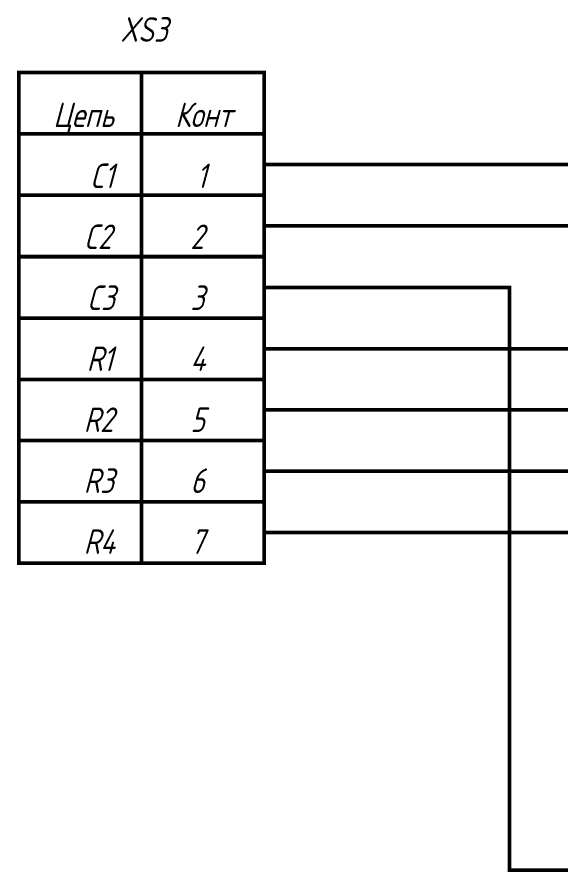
# Paper-space layout 'Layout1' of a CAD drawing. Extents: x -1 to 840, y -1 to 593.
# Drawn here: x 130.7 to 175.1, y 373.3 to 443 of the extents above; entities that cross this region are included whole.
import ezdxf

# ---------------------------------------------------------------- set-up
doc = ezdxf.new("R2010")
doc.units = 0
doc.header["$MEASUREMENT"] = 0
doc.layers.add('Sheet', color=255, linetype='CONTINUOUS')
doc.styles.add('GOST type A0', font='', dxfattribs={"oblique": 15, "height": 3.5})
doc.styles.get('GOST type A0').set_extended_font_data('GOST type A')

psp = doc.layouts.get("Layout1")

# ---------------------------------------------------------------- linework, layer by layer
at = {"layer": 'Sheet', "color": 7, "const_width": 0.3}
psp.add_lwpolyline([(130.88, 438.498), (150.865, 438.498), (150.865, 398.499), (130.88, 398.499), (130.88, 438.498)], close=True, dxfattribs=at)
for points in [[(140.88, 438.498), (140.88, 398.499)], [(150.865, 433.496), (130.88, 433.496)], [(150.865, 430.995), (153.365, 430.995)], [(153.365, 430.995), (180.865, 430.995), (180.865, 383.493), (253.335, 383.493), (253.335, 395.998), (248.335, 395.998)], [(150.865, 428.494), (130.88, 428.494)], [(150.865, 425.993), (153.365, 425.993)], [(153.365, 425.993), (175.865, 425.993), (175.865, 378.492), (258.335, 378.492), (258.335, 401), (248.335, 401)], [(150.865, 423.492), (130.88, 423.492)], [(150.865, 420.991), (153.365, 420.991)], [(153.365, 420.991), (170.865, 420.991), (170.865, 373.49), (263.335, 373.49), (263.335, 406.001), (248.335, 406.001)], [(150.865, 418.49), (130.88, 418.49)], [(150.865, 415.99), (153.365, 415.99)], [(153.365, 415.99), (215.85, 415.99)], [(150.865, 413.489), (130.88, 413.489)], [(150.865, 411.003), (153.365, 411.003)], [(153.365, 411.003), (215.85, 411.003)], [(150.865, 408.502), (130.88, 408.502)], [(150.865, 406.001), (153.365, 406.001)], [(153.365, 406.001), (215.85, 406.001)], [(150.865, 403.501), (130.88, 403.501)], [(150.865, 401), (153.365, 401)], [(153.365, 401), (215.85, 401)]]:
    psp.add_lwpolyline(points, dxfattribs=at)

# ---------------------------------------------------------------- texts
at = {"layer": 'Sheet', "color": 7, "style": 'GOST type A0', "oblique": 15}
for s, p in [('XS3', (139.141, 441.014)), ('Цепь', (133.675, 434.055)), ('Конт', (143.613, 434.055)), ('C1', (136.657, 429.084)), ('1', (145.352, 429.084)), ('C2', (136.16, 424.114)), ('2', (144.855, 424.114)), ('C3', (136.408, 419.143)), ('3', (144.855, 419.143)), ('R1', (136.408, 414.172)), ('4', (144.855, 414.172)), ('R2', (136.16, 409.201)), ('5', (144.855, 409.201)), ('R3', (136.16, 404.231)), ('6', (144.855, 404.231)), ('R4', (136.16, 399.26)), ('7', (144.855, 399.26))]:
    psp.add_text(s, height=2, dxfattribs=at).set_placement(p)

doc.saveas('drawing.dxf')
